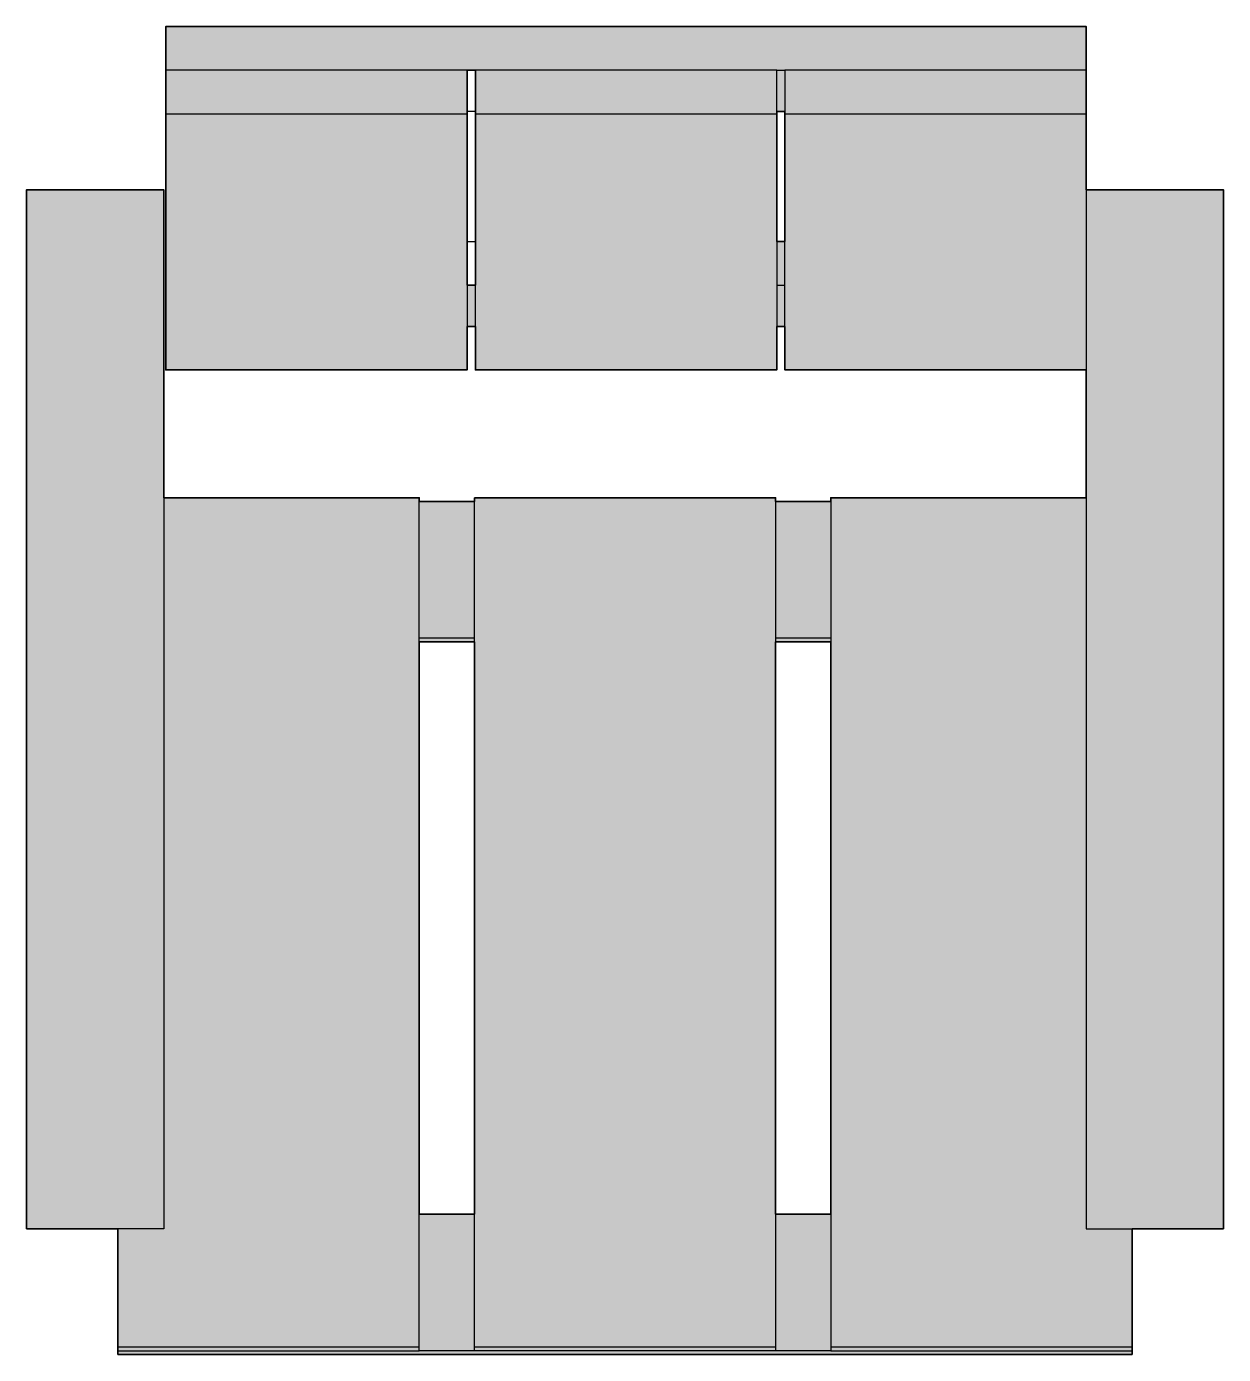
# Model space of a CAD drawing. Header units: millimetres. Extents: x 0 to 1796, y -1041 to 809.
# Drawn here: x 119 to 695, y -1041 to -402 of the extents above; entities that cross this region are included whole.
import ezdxf

# ---------------------------------------------------------------- set-up
doc = ezdxf.new("R2010")
doc.units = ezdxf.units.MM
doc.layers.add('Blocks', color=7, linetype='Continuous')
doc.layers.add('Blocks$Fill', color=7, linetype='Continuous', true_color=0xffffff)
doc.layers.add('Blocks$Inner', color=7, linetype='Continuous', lineweight=25, true_color=0x007f00)
doc.layers.add('Blocks$Outline', color=7, linetype='Continuous', lineweight=35, true_color=0xff3f3f)

# ---------------------------------------------------------------- blocks, each defined once
blk = doc.blocks.new('Crate Dining Chair Top')
at = {"layer": 'Blocks$Fill'}
h = blk.add_hatch(color=256, dxfattribs=at)
h.paths.add_polyline_path([(496.64, 190.65), (496.64, 169.67), (351.64, 169.67), (351.64, 190.65), (347.64, 190.65), (347.64, 169.67), (202.64, 169.67), (202.64, 292.96), (202.64, 313.94), (202.64, 334.92), (645.64, 334.92), (645.64, 313.94), (645.64, 256.43), (711.64, 256.43), (711.64, -243.57), (667.64, -243.57), (667.64, -304.03), (179.64, -304.03), (179.64, -302.3), (179.64, -300.57), (179.64, -243.57), (135.64, -243.57), (135.64, 256.43), (201.64, 256.43), (201.64, 108.16), (324.64, 108.16), (324.64, 106.44), (351.14, 106.44), (351.14, 108.16), (496.14, 108.16), (496.14, 106.44), (522.64, 106.44), (522.64, 108.16), (645.64, 108.16), (645.64, 169.67), (500.64, 169.67), (500.64, 190.65)], flags=0)
h.paths.add_polyline_path([(351.64, 292.96), (351.64, 313.94), (347.64, 313.94), (347.64, 292.96), (347.64, 210.5), (351.64, 210.5)], flags=0)
h.paths.add_polyline_path([(500.64, 231.48), (500.64, 292.96), (500.64, 294.09), (496.64, 294.09), (496.64, 292.96), (496.64, 231.48)], flags=0)
h.paths.add_polyline_path([(522.64, 38.91), (496.14, 38.91), (496.14, -236.5), (522.64, -236.5)], flags=0)
h.paths.add_polyline_path([(324.64, 38.91), (324.64, -236.5), (351.14, -236.5), (351.14, 38.91)], flags=0)
at = {"layer": 'Blocks$Inner'}
for p, q in [((347.64, 292.96), (347.64, 313.94)), ((496.64, 313.94), (500.64, 313.94)), ((351.64, 294.09), (347.64, 294.09)), ((500.64, 294.09), (496.64, 294.09)), ((347.64, 231.48), (351.64, 231.48)), ((496.64, 231.48), (500.64, 231.48)), ((347.64, 210.5), (351.64, 210.5)), ((324.64, 106.44), (351.14, 106.44)), ((351.14, 40.64), (324.64, 40.64)), ((351.14, 38.91), (324.64, 38.91)), ((522.64, 38.91), (496.14, 38.91)), ((324.64, -236.5), (351.14, -236.5)), ((179.64, -300.57), (179.64, -243.57)), ((351.13, -302.3), (324.64, -302.3)), ((496.14, -300.57), (351.14, -300.57)), ((522.64, -302.3), (496.14, -302.3)), ((667.64, -300.57), (522.64, -300.57))]:
    blk.add_line(p, q, dxfattribs=at)
for points in [[(351.64, 313.94), (347.64, 313.94), (202.64, 313.94), (202.64, 334.92), (645.64, 334.92), (645.64, 313.94), (645.64, 292.96), (645.64, 256.43), (645.64, -243.57), (711.64, -243.57), (711.64, 256.43), (645.64, 256.43)], [(202.64, 313.94), (202.64, 292.96), (347.64, 292.96), (347.64, 169.67), (202.64, 169.67), (202.64, 292.96)], [(645.64, 313.94), (500.64, 313.94), (500.64, 292.96), (645.64, 292.96)], [(496.64, 292.96), (496.64, 169.67), (351.64, 169.67), (351.64, 292.96)], [(645.64, 169.67), (500.64, 169.67), (500.64, 292.96)], [(496.64, 210.5), (500.64, 210.5)], [(351.64, 190.65), (347.64, 190.65)], [(500.64, 190.65), (496.64, 190.65)], [(667.64, -243.57), (667.64, -300.57), (667.64, -302.3), (667.64, -304.03), (179.64, -304.03), (179.64, -302.3), (324.64, -302.3), (324.64, -300.57), (324.64, 108.16), (201.64, 108.16)], [(496.14, 106.44), (522.64, 106.44)], [(645.64, 108.16), (522.64, 108.16), (522.64, -300.57), (522.64, -302.3), (667.64, -302.3)], [(522.64, 40.64), (496.14, 40.64)], [(496.14, -236.5), (522.64, -236.5)], [(324.64, -300.57), (179.64, -300.57), (179.64, -302.3)]]:
    blk.add_lwpolyline(points, dxfattribs=at)
for points in [[(496.64, 313.94), (351.64, 313.94), (351.64, 292.96), (496.64, 292.96)], [(135.64, -243.57), (135.64, 256.43), (201.64, 256.43), (201.64, -243.57)], [(351.14, 108.16), (496.14, 108.16), (496.14, -300.57), (496.14, -302.3), (351.14, -302.3), (351.14, -300.57)]]:
    blk.add_lwpolyline(points, close=True, dxfattribs=at)
at = {"layer": 'Blocks$Outline'}
for points in [[(202.64, 313.94), (202.64, 334.92), (645.64, 334.92), (645.64, 313.94), (645.64, 292.96), (645.64, 256.43)], [(202.64, 292.96), (202.64, 313.94)], [(351.64, 313.94), (347.64, 313.94)], [(347.64, 313.94), (347.64, 292.96)], [(351.64, 292.96), (351.64, 313.94)], [(500.64, 294.09), (496.64, 294.09)], [(496.64, 294.09), (496.64, 292.96)], [(500.64, 292.96), (500.64, 294.09)], [(347.64, 190.65), (347.64, 169.67), (202.64, 169.67), (202.64, 292.96)], [(347.64, 292.96), (347.64, 210.5)], [(351.64, 210.5), (351.64, 292.96)], [(496.64, 292.96), (496.64, 231.48)], [(500.64, 231.48), (500.64, 292.96)], [(135.64, -243.57), (135.64, 256.43), (201.64, 256.43), (201.64, 108.16)], [(645.64, 256.43), (711.64, 256.43), (711.64, -243.57), (667.64, -243.57)], [(496.64, 231.48), (500.64, 231.48)], [(347.64, 210.5), (351.64, 210.5)], [(351.64, 190.65), (347.64, 190.65)], [(496.64, 190.65), (496.64, 169.67), (351.64, 169.67), (351.64, 190.65)], [(500.64, 190.65), (496.64, 190.65)], [(645.64, 169.67), (500.64, 169.67), (500.64, 190.65)], [(645.64, 108.16), (645.64, 169.67)], [(201.64, 108.16), (324.64, 108.16), (324.64, 106.44)], [(324.64, 106.44), (351.14, 106.44)], [(351.14, 106.44), (351.14, 108.16)], [(351.14, 108.16), (496.14, 108.16), (496.14, 106.44)], [(496.14, 106.44), (522.64, 106.44)], [(522.64, 106.44), (522.64, 108.16), (645.64, 108.16)], [(324.64, 38.91), (324.64, -236.5)], [(351.14, 38.91), (324.64, 38.91)], [(351.14, -236.5), (351.14, 38.91)], [(522.64, 38.91), (496.14, 38.91)], [(496.14, 38.91), (496.14, -236.5)], [(522.64, -236.5), (522.64, 38.91)], [(324.64, -236.5), (351.14, -236.5)], [(496.14, -236.5), (522.64, -236.5)], [(179.64, -243.57), (135.64, -243.57)], [(667.64, -243.57), (667.64, -300.57), (667.64, -302.3), (667.64, -304.03), (179.64, -304.03), (179.64, -302.3)], [(179.64, -300.57), (179.64, -243.57)], [(179.64, -302.3), (179.64, -300.57)]]:
    blk.add_lwpolyline(points, dxfattribs=at)

msp = doc.modelspace()

# ---------------------------------------------------------------- block references
at = {"layer": 'Blocks'}
msp.add_blockref('Crate Dining Chair Top', (-17.12, -737), dxfattribs=at)

doc.saveas('drawing.dxf')
